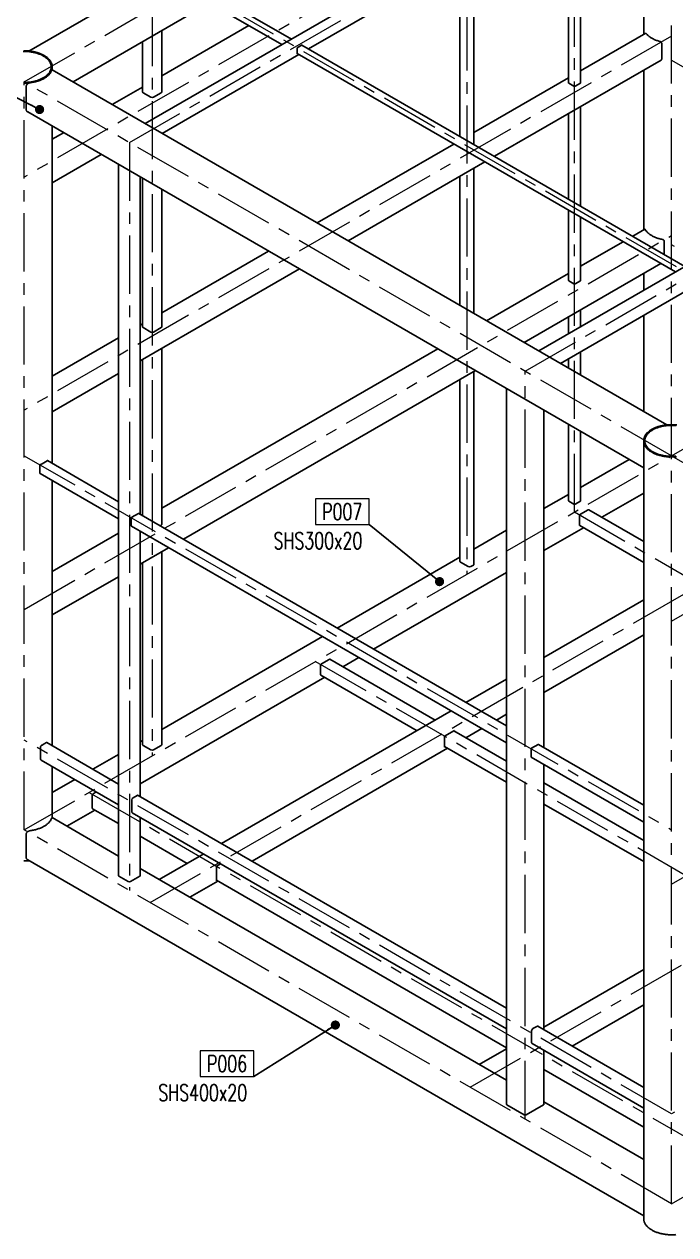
# Model space of a CAD drawing. Header units: millimetres. Extents: x 175738 to 196759, y -70231 to 13866.
# Drawn here: x 180072 to 183631, y 3687 to 10295 of the extents above; entities that cross this region are included whole.
import ezdxf
from ezdxf.enums import TextEntityAlignment as Align

# ---------------------------------------------------------------- set-up
doc = ezdxf.new("R2010")
doc.units = ezdxf.units.MM
doc.linetypes.add('CENTER', pattern=[10.16, 6.35, -1.27, 1.27, -1.27])
doc.linetypes.add('ISO_04W018', pattern=[5.48, 4.3, -0.54, 0.1, -0.54])
for name, color, linetype, lineweight in [('13-LIN-018-CENT', 1, 'ISO_04W018', 9), ('24-SYM-025-SP', 2, 'Continuous', 15), ('34-TXT-018', 1, 'Continuous', 13)]:
    doc.layers.add(name, color=color, linetype=linetype, lineweight=lineweight)
doc.styles.add('NEW', font='romans.shx', dxfattribs={"width": 0.7})
doc.styles.add('SLDTEXTSTYLE0', font='TXT', dxfattribs={"width": 0.605})
doc.dimstyles.new('1 to 100 AEG', dxfattribs={"dimscale": 100, "dimtxt": 2.5, "dimasz": 2.5, "dimexe": 1.5, "dimexo": 1.5, "dimgap": 0.725, "dimtad": 1, "dimdec": 0, "dimrnd": 1e-09, "dimzin": 12, "dimdsep": 46, "dimtxsty": 'SLDTEXTSTYLE0', "dimcen": 0.09, "dimadec": 0, "dimazin": 3, "dimtfac": 1, "dimtdec": 0, "dimtofl": 0, "dimtmove": 0, "dimatfit": 3, "dimfxl": 1, "dimtfill": 1, "dimfrac": 2, "dimtolj": 1, "dimtzin": 12, "dimarcsym": 0})

msp = doc.modelspace()

# ---------------------------------------------------------------- linework, layer by layer
at = {"color": 7, "linetype": 'Continuous', "lineweight": 25}
for p, q in [((183457.03, 12087.34), (180098.42, 10148.45)), ((183218.09, 11187.54), (180732.78, 9752.8)), ((181625.51, 10159.89), (183290, 11120.77)), ((183044.84, 10979.25), (183044.84, 9974.61)), ((183111.41, 9974.61), (183111.41, 11017.67)), ((183455.96, 10982.46), (183455.96, 10238.97)), ((182528.72, 9638.47), (182528.72, 10681.3)), ((182452.15, 10637.09), (182452.15, 9682.68)), ((181531.73, 10214.03), (181062.62, 10484.84)), ((180339.22, 9980), (181085.74, 10410.96)), ((181036.41, 10439.43), (181479.3, 10183.76)), ((181300.04, 10287.24), (180823.68, 10012.24)), ((180823.68, 9924.57), (180823.68, 10259.67)), ((183467.07, 10245.39), (183111.41, 10040.07)), ((180718.83, 10199.14), (180718.83, 9924.57)), ((181591.3, 10182.03), (181563.01, 10165.7)), ((183681.29, 8973.11), (181589.23, 10180.83)), ((181591.3, 10179.64), (181591.3, 10182.03)), ((183554.29, 10190.31), (183554.29, 10104.57)), ((180108.16, 10147.31), (180107.26, 10147.38)), ((180826.56, 9698.66), (181573.08, 10129.62)), ((181563.01, 10165.7), (181563.01, 10133.04)), ((181563.01, 10135.43), (183628.86, 8942.84)), ((181563.01, 10133.04), (181565.08, 10134.24)), ((180221.33, 10081.9), (180221.29, 10082)), ((183582.95, 8107.43), (180224.33, 10046.32)), ((180225.42, 10045.69), (180225.42, 10061.65)), ((182640.74, 9573.81), (183551.31, 10099.46)), ((183044.84, 10001.64), (182528.72, 9703.69)), ((183455.96, 10044.42), (183455.96, 9172.28)), ((180083.62, 9826.86), (180083.62, 9957.5)), ((180718.83, 9951.71), (180553.52, 9856.28)), ((180764.18, 9896), (180721.76, 9920.49)), ((180820.75, 9920.49), (180778.33, 9896)), ((185370.53, 9948.29), (182882.34, 8511.89)), ((183074.59, 9956.24), (183046.31, 9972.57)), ((183109.95, 9972.57), (183081.66, 9956.24)), ((180091.2, 9815.72), (183455.96, 7873.29)), ((183044.84, 9807.09), (183044.84, 9340.53)), ((183111.41, 9302.1), (183111.41, 9845.52)), ((180225.42, 7897.21), (180225.42, 9738.23)), ((180287.23, 9702.55), (180225.42, 9666.87)), ((180225.42, 9429.58), (180492.75, 9583.91)), ((182419.8, 9640.82), (181673.28, 9209.86)), ((180587.03, 9529.48), (180587.03, 5647.82)), ((181841.79, 9112.58), (182588.31, 9543.54)), ((180706.02, 7619.76), (180706.02, 9460.79)), ((180718.83, 9453.4), (180718.83, 8642.89)), ((182452.15, 9464.94), (182452.15, 8760.23)), ((182528.72, 8716.03), (182528.72, 9509.14)), ((180823.68, 8642.89), (180823.68, 9392.87)), ((183044.84, 9279.99), (183044.84, 8896.76)), ((183111.41, 8896.76), (183111.41, 9241.56)), ((183462.27, 9175.92), (183396.12, 9137.74)), ((181406.99, 9056.13), (180823.68, 8719.39)), ((183343.69, 9107.47), (183111.41, 8973.37)), ((183567.6, 9111.56), (183567.6, 9038.74)), ((182802.69, 8557.87), (183549.21, 8988.82)), ((180706.02, 8456.92), (181575.49, 8958.85)), ((183044.84, 8934.95), (182597.17, 8676.51)), ((183455.96, 8934.99), (183455.96, 8843.03)), ((183001.35, 8443.19), (183747.87, 8874.14)), ((183074.59, 8878.39), (183046.31, 8894.71)), ((183109.95, 8894.71), (183081.66, 8878.39)), ((183111.41, 8644.12), (183111.41, 8736.08)), ((180718.83, 8658.86), (180706.02, 8651.47)), ((183044.84, 8697.66), (183044.84, 8605.7)), ((183455.96, 8705.63), (183455.96, 8180.75)), ((180764.18, 8614.31), (180721.76, 8638.8)), ((180820.75, 8638.8), (180778.33, 8614.31)), ((180587.03, 8582.78), (180225.42, 8374.03)), ((180823.68, 7565.03), (180823.68, 8524.84)), ((180718.83, 8464.31), (180718.83, 7612.37)), ((182330.88, 8522.78), (180823.68, 7652.7)), ((183044.84, 8468.3), (183044.84, 8418.08)), ((183111.41, 8379.65), (183111.41, 8506.72)), ((180941.85, 7483.62), (182536.4, 8404.14)), ((182528.72, 7345.97), (182528.72, 8399.71)), ((180225.42, 8179.47), (180587.03, 8388.22)), ((182452.15, 8355.5), (182452.15, 7362.3)), ((182705.94, 8306.26), (182705.94, 4399.62)), ((182911.45, 6346.6), (182911.45, 8187.62)), ((183044.84, 8110.62), (183044.84, 7693.4)), ((183111.41, 7693.4), (183111.41, 8072.19)), ((183573.64, 8106.32), (183573.22, 8106.29)), ((183455.96, 8020.63), (183455.96, 3774.62)), ((183460.08, 8040.98), (183459.5, 8039.34)), ((180157.43, 7844.95), (180157.43, 7885.78)), ((180587.03, 7688.46), (180199.03, 7912.44)), ((183376.44, 7919.19), (183111.41, 7766.2)), ((180158.68, 7842.54), (180587.03, 7595.26)), ((180225.42, 6355.81), (180225.42, 7804.01)), ((183227.3, 7603.46), (183455.96, 7735.46)), ((183044.84, 7727.77), (182911.45, 7650.76)), ((183074.59, 7675.03), (183046.31, 7691.36)), ((183109.95, 7691.36), (183081.66, 7675.03)), ((180660.67, 7603.44), (180696.02, 7623.85)), ((182705.94, 6465.23), (180698.52, 7624.09)), ((183104.64, 7562.15), (183104.64, 7610.33)), ((183110.3, 7620.13), (183152.02, 7644.21)), ((183455.96, 7471.46), (183156.02, 7644.61)), ((180657.13, 7556.49), (180657.13, 7597.31)), ((180658.17, 7554.2), (182705.94, 6372.04)), ((180820.75, 7560.95), (180814.33, 7557.24)), ((182911.45, 7421.12), (183127.85, 7546.05)), ((183106.3, 7558.49), (183455.96, 7356.64)), ((180587.03, 7516.08), (180225.42, 7307.33)), ((180706.02, 6078.36), (180706.02, 7526.57)), ((182705.94, 7532.13), (182528.72, 7429.82)), ((180706.02, 7347.48), (180861.13, 7437.03)), ((180823.68, 6361.68), (180823.68, 7415.41)), ((180718.83, 7354.88), (180718.83, 6361.68)), ((182452.15, 7385.62), (181781.89, 6998.68)), ((182497.51, 7333.73), (182455.08, 7358.22)), ((182525.79, 7341.89), (182511.65, 7333.73)), ((180225.42, 7070.04), (180587.03, 7278.79)), ((181980.78, 6883.86), (182705.94, 7302.49)), ((183455.96, 7152.89), (182911.45, 6838.55)), ((181701.17, 6952.08), (180823.68, 6445.52)), ((182911.45, 6646.39), (183455.96, 6960.73)), ((181696.09, 6803.72), (181737.8, 6827.8)), ((182317.66, 6495.76), (181741.8, 6828.2)), ((181813.08, 6787.05), (181900.06, 6837.26)), ((181690.43, 6745.74), (181690.43, 6793.92)), ((181692.09, 6742.08), (182218.21, 6438.36)), ((180706.02, 6147.96), (181713.64, 6729.64)), ((182705.94, 6719.92), (182485.36, 6592.58)), ((182404.64, 6545.98), (181150.32, 5821.88)), ((182651.79, 6496.49), (182705.94, 6527.76)), ((182421.86, 6439.43), (182368.83, 6408.82)), ((182705.94, 6271.61), (182418.55, 6437.52)), ((182421.86, 6435.61), (182421.86, 6439.43)), ((182484.09, 6399.68), (182571.07, 6449.9)), ((180161.62, 6283.12), (180161.62, 6348.44)), ((180587.03, 6147.06), (180195.23, 6373.24)), ((180718.83, 6384.99), (180706.02, 6377.59)), ((180764.18, 6333.1), (180721.76, 6357.59)), ((180820.75, 6357.59), (180778.33, 6333.1)), ((182368.83, 6408.82), (182368.83, 6347.58)), ((182368.83, 6351.41), (182705.94, 6156.79)), ((182368.83, 6347.58), (182372.14, 6349.49)), ((182844.05, 6343), (182879.41, 6363.41)), ((183455.96, 6032.26), (182881.91, 6363.65)), ((180164.01, 6278.35), (180587.03, 6034.15)), ((180587.03, 6308.9), (180446.85, 6227.98)), ((181316.76, 5725.79), (182384.65, 6342.27)), ((182840.51, 6296.04), (182840.51, 6336.87)), ((182841.55, 6293.76), (183455.96, 5939.07)), ((180225.42, 5962.99), (180225.42, 6242.9)), ((182911.45, 4805.2), (182911.45, 6253.4)), ((180349.06, 6171.53), (180225.42, 6100.15)), ((183455.96, 5838.64), (182911.45, 6152.98)), ((180444.15, 6016.08), (180444.15, 6084.67)), ((180449.81, 6094.46), (180466.18, 6103.91)), ((180667.74, 6072.59), (180688.95, 6084.84)), ((182705.94, 4923.83), (180693.95, 6085.33)), ((180660.67, 5995.02), (180660.67, 6060.34)), ((182911.45, 6038.16), (183455.96, 5723.82)), ((180587.03, 5754.24), (180224.33, 5963.62)), ((180305.52, 5916.75), (180458.52, 6005.08)), ((180445.81, 6012.41), (180587.03, 5930.89)), ((180662.74, 5990.44), (182705.94, 4810.93)), ((180706.02, 5647.82), (180706.02, 5965.46)), ((180083.62, 5744.15), (180083.62, 5874.8)), ((180706.02, 5862.2), (180963.1, 5713.79)), ((181052.53, 5765.42), (180810.09, 5625.47)), ((180091.2, 5733.02), (183455.96, 3790.58)), ((182705.94, 4531.01), (180706.02, 5685.54)), ((181122.55, 5699.57), (181144.58, 5712.28)), ((181122.55, 5699.57), (181122.55, 5617.91)), ((180639.45, 5615.16), (180589.96, 5643.73)), ((180703.09, 5643.73), (180653.59, 5615.16)), ((180976.53, 5529.38), (181129.53, 5617.71)), ((181122.55, 5621.74), (182705.94, 4707.67)), ((181122.55, 5617.91), (181125.87, 5619.83)), ((183455.96, 5134.81), (182911.45, 4820.47)), ((183064.66, 4716.75), (183455.96, 4942.65)), ((182851.12, 4812.15), (182872.33, 4824.4)), ((183455.96, 4490.86), (182877.33, 4824.89)), ((182844.05, 4734.58), (182844.05, 4799.9)), ((182705.94, 4701.83), (182557.99, 4616.42)), ((182846.12, 4730), (183455.96, 4377.95)), ((182911.45, 4399.62), (182911.45, 4692.29)), ((182911.45, 4589.03), (183455.96, 4274.69)), ((182803.04, 4341.66), (182708.29, 4396.36)), ((182909.1, 4396.36), (182814.35, 4341.66)), ((183455.96, 4098.04), (182911.45, 4412.38))]:
    msp.add_line(p, q, dxfattribs=at)
at = {"color": 7, "linetype": 'Continuous', "lineweight": 25, "flags": 128}
for points in [[(183470.09, 10243.75), (183472.43, 10240.97), (183474.93, 10238.23), (183477.61, 10235.55), (183480.44, 10232.92), (183483.43, 10230.36), (183486.58, 10227.85), (183489.87, 10225.41), (183493.31, 10223.04), (183496.9, 10220.74), (183500.62, 10218.52), (183504.48, 10216.37), (183508.46, 10214.3), (183512.57, 10212.31), (183516.79, 10210.41), (183521.13, 10208.59), (183525.58, 10206.86), (183530.13, 10205.23), (183534.78, 10203.69), (183539.51, 10202.24), (183544.34, 10200.89)], [(180176.51, 10001.85), (180180.05, 10003.96), (180183.45, 10006.14), (180186.72, 10008.39), (180189.85, 10010.7), (180192.85, 10013.08), (180195.69, 10015.51), (180198.39, 10018), (180200.94, 10020.54), (180203.34, 10023.13), (180205.58, 10025.76), (180207.65, 10028.44), (180209.57, 10031.16), (180211.32, 10033.92), (180212.9, 10036.71), (180214.32, 10039.53), (180215.56, 10042.37), (180216.64, 10045.24), (180217.54, 10048.13), (180218.26, 10051.04), (180218.81, 10053.96), (180219.19, 10056.89), (180219.39, 10059.82), (180219.41, 10062.75), (180219.25, 10065.69), (180218.92, 10068.62), (180218.42, 10071.54), (180217.74, 10074.45), (180216.88, 10077.34), (180215.85, 10080.22), (180214.65, 10083.07), (180213.27, 10085.9), (180211.73, 10088.69), (180210.02, 10091.46), (180208.15, 10094.19), (180206.11, 10096.88), (180203.91, 10099.52), (180201.56, 10102.13), (180199.05, 10104.68), (180196.38, 10107.18), (180193.57, 10109.63), (180190.62, 10112.02), (180187.52, 10114.34), (180184.28, 10116.61), (180180.91, 10118.81), (180177.41, 10120.93), (180173.78, 10122.99), (180170.03, 10124.98), (180166.17, 10126.88), (180162.19, 10128.71), (180158.1, 10130.46), (180153.92, 10132.13), (180149.63, 10133.71), (180145.25, 10135.2), (180140.79, 10136.6), (180136.24, 10137.92), (180131.62, 10139.14), (180126.92, 10140.27), (180122.16, 10141.31), (180117.35, 10142.24), (180112.47, 10143.09), (180107.55, 10143.83), (180102.59, 10144.47), (180097.6, 10145.02), (180092.57, 10145.46), (180087.52, 10145.81), (180082.45, 10146.05), (180077.37, 10146.19), (180072.29, 10146.23), (180067.2, 10146.16)], [(180180.76, 9999.4), (180184.35, 10001.55), (180187.83, 10003.77), (180191.16, 10006.06), (180194.37, 10008.41), (180197.43, 10010.82), (180200.35, 10013.29), (180203.12, 10015.81), (180205.74, 10018.39), (180208.21, 10021.02), (180210.52, 10023.7), (180212.67, 10026.42), (180214.66, 10029.18), (180216.49, 10031.97), (180218.16, 10034.8), (180219.65, 10037.67), (180220.98, 10040.56), (180222.13, 10043.47), (180223.12, 10046.41), (180223.93, 10049.36), (180224.56, 10052.33), (180225.02, 10055.31), (180225.31, 10058.29), (180225.42, 10061.28), (180225.35, 10064.27), (180225.11, 10067.26), (180224.7, 10070.24), (180224.1, 10073.21), (180223.34, 10076.16), (180222.4, 10079.1), (180221.28, 10082.02), (180220, 10084.92), (180218.55, 10087.79), (180216.92, 10090.63), (180215.14, 10093.44), (180213.19, 10096.21), (180211.07, 10098.93), (180208.8, 10101.62), (180206.37, 10104.26), (180203.79, 10106.85), (180201.05, 10109.39), (180198.17, 10111.88), (180195.15, 10114.3), (180191.98, 10116.67), (180188.67, 10118.97), (180185.23, 10121.21), (180181.67, 10123.37), (180177.97, 10125.47), (180174.16, 10127.49), (180170.23, 10129.44), (180166.19, 10131.31), (180162.03, 10133.1), (180157.78, 10134.8), (180153.43, 10136.42), (180148.98, 10137.96), (180144.45, 10139.4), (180139.84, 10140.76), (180135.15, 10142.03), (180130.38, 10143.2), (180125.55, 10144.28), (180120.66, 10145.27), (180115.72, 10146.15), (180110.72, 10146.94), (180105.68, 10147.63), (180100.61, 10148.23), (180095.5, 10148.72), (180090.36, 10149.11), (180085.21, 10149.4), (180080.04, 10149.59), (180074.86, 10149.68), (180069.68, 10149.67)], [(180221.29, 10082), (180219.99, 10084.94), (180218.51, 10087.85), (180216.86, 10090.74), (180215.03, 10093.59), (180213.04, 10096.4), (180210.88, 10099.17), (180208.55, 10101.9), (180206.07, 10104.58), (180203.42, 10107.2), (180200.62, 10109.78), (180197.67, 10112.29), (180194.57, 10114.75), (180191.32, 10117.14), (180187.94, 10119.46), (180184.41, 10121.72), (180180.76, 10123.9), (180176.97, 10126.02), (180173.06, 10128.05), (180169.03, 10130.01), (180164.89, 10131.88), (180160.64, 10133.67), (180156.28, 10135.37), (180151.82, 10136.99), (180147.27, 10138.52), (180142.63, 10139.95), (180137.91, 10141.3), (180133.11, 10142.54), (180128.24, 10143.69), (180123.3, 10144.75), (180118.31, 10145.7), (180113.26, 10146.56), (180108.16, 10147.31)], [(180068.39, 9973.66), (180073.57, 9973.62), (180078.75, 9973.68), (180083.92, 9973.85), (180089.08, 9974.11), (180094.22, 9974.48), (180099.33, 9974.95), (180104.42, 9975.52), (180109.47, 9976.18), (180114.47, 9976.95), (180119.43, 9977.81), (180124.34, 9978.77), (180129.18, 9979.83), (180133.96, 9980.98), (180138.67, 9982.22), (180143.31, 9983.56), (180147.86, 9984.98), (180152.33, 9986.49), (180156.7, 9988.09), (180160.98, 9989.78), (180165.16, 9991.55), (180169.23, 9993.39), (180173.19, 9995.32), (180177.03, 9997.32), (180180.76, 9999.4)], [(180071.01, 9977.09), (180076.1, 9977.1), (180081.18, 9977.22), (180086.25, 9977.43), (180091.31, 9977.75), (180096.34, 9978.17), (180101.35, 9978.69), (180106.32, 9979.31), (180111.25, 9980.03), (180116.13, 9980.84), (180120.96, 9981.76), (180125.74, 9982.77), (180130.45, 9983.87), (180135.09, 9985.07), (180139.66, 9986.37), (180144.14, 9987.75), (180148.54, 9989.22), (180152.85, 9990.78), (180157.07, 9992.42), (180161.18, 9994.15), (180165.18, 9995.96), (180169.08, 9997.85), (180172.85, 9999.81), (180176.51, 10001.85)], [(180108.16, 9976), (180113.26, 9976.75), (180118.31, 9977.61), (180123.3, 9978.56), (180128.24, 9979.61), (180133.11, 9980.76), (180137.91, 9982.01), (180142.63, 9983.35), (180147.27, 9984.79), (180151.82, 9986.32), (180156.28, 9987.93), (180160.64, 9989.64), (180164.89, 9991.43), (180169.03, 9993.3), (180173.06, 9995.26), (180176.97, 9997.29), (180180.76, 9999.4), (180184.41, 10001.59), (180187.94, 10003.84), (180191.32, 10006.17), (180194.57, 10008.56), (180197.67, 10011.02), (180200.62, 10013.53), (180203.42, 10016.1), (180206.07, 10018.73), (180208.55, 10021.41), (180210.88, 10024.14), (180213.04, 10026.91), (180215.03, 10029.72), (180216.86, 10032.57), (180218.51, 10035.45), (180219.99, 10038.37), (180221.29, 10041.31)], [(180721.76, 9920.49), (180720.82, 9921.11), (180720.05, 9921.81), (180719.46, 9922.56), (180719.06, 9923.35), (180718.85, 9924.16), (180718.83, 9924.57)], [(180823.68, 9924.57), (180823.66, 9924.16), (180823.45, 9923.35), (180823.05, 9922.56), (180822.46, 9921.81), (180821.69, 9921.11), (180820.75, 9920.49)], [(183464.21, 9174.34), (183466.03, 9171.44), (183468.02, 9168.58), (183470.19, 9165.77), (183472.53, 9163), (183475.03, 9160.28), (183477.69, 9157.61), (183480.52, 9155), (183483.5, 9152.44), (183486.63, 9149.95), (183489.92, 9147.52), (183493.35, 9145.16), (183496.92, 9142.87), (183500.62, 9140.66), (183504.46, 9138.52), (183508.43, 9136.46), (183512.51, 9134.48), (183516.72, 9132.58), (183521.04, 9130.77), (183525.46, 9129.05), (183529.99, 9127.42), (183534.61, 9125.88), (183539.32, 9124.44), (183544.12, 9123.09), (183549, 9121.84), (183553.95, 9120.69), (183558.96, 9119.64)], [(180721.76, 8638.8), (180720.82, 8639.43), (180720.05, 8640.12), (180719.46, 8640.87), (180719.06, 8641.66), (180718.85, 8642.47), (180718.83, 8642.89)], [(180823.68, 8642.89), (180823.66, 8642.47), (180823.45, 8641.66), (180823.05, 8640.87), (180822.46, 8640.12), (180821.69, 8639.43), (180820.75, 8638.8)], [(183636.14, 8107.21), (183631.03, 8107.7), (183625.9, 8108.09), (183620.74, 8108.38), (183615.57, 8108.57), (183610.4, 8108.66), (183605.22, 8108.65), (183600.04, 8108.54), (183594.88, 8108.32), (183589.73, 8108), (183584.6, 8107.59), (183579.5, 8107.07), (183574.43, 8106.45), (183569.4, 8105.73), (183564.42, 8104.92), (183559.49, 8104.01), (183554.61, 8103), (183549.8, 8101.9), (183545.05, 8100.7), (183540.38, 8099.41), (183535.78, 8098.03), (183531.27, 8096.56), (183526.85, 8095.01), (183522.52, 8093.36), (183518.3, 8091.64), (183514.17, 8089.83), (183510.16, 8087.94), (183506.25, 8085.97), (183502.47, 8083.93), (183498.81, 8081.82), (183495.27, 8079.63), (183491.87, 8077.38), (183488.59, 8075.06), (183485.46, 8072.68), (183482.47, 8070.24), (183479.63, 8067.74), (183476.93, 8065.19), (183474.38, 8062.59), (183471.99, 8059.93), (183469.76, 8057.24), (183467.69, 8054.5), (183465.78, 8051.72), (183464.03, 8048.9), (183462.45, 8046.06), (183461.04, 8043.18), (183459.8, 8040.28), (183458.73, 8037.35), (183457.83, 8034.41), (183457.11, 8031.44), (183456.56, 8028.47), (183456.19, 8025.49), (183455.99, 8022.5), (183455.97, 8019.51), (183456.12, 8016.52), (183456.45, 8013.54), (183456.96, 8010.56), (183457.64, 8007.6), (183458.49, 8004.65), (183459.52, 8001.72), (183460.71, 7998.81), (183462.08, 7995.93), (183463.62, 7993.07), (183465.33, 7990.25), (183467.2, 7987.46), (183469.23, 7984.71), (183471.42, 7982), (183473.77, 7979.34), (183476.28, 7976.72), (183478.94, 7974.16), (183481.75, 7971.65), (183484.7, 7969.19), (183487.8, 7966.79), (183491.03, 7964.46), (183494.41, 7962.19), (183497.91, 7959.99), (183501.54, 7957.86), (183505.3, 7955.8), (183509.17, 7953.81), (183513.16, 7951.9), (183517.25, 7950.08), (183521.46, 7948.33), (183525.76, 7946.66), (183530.16, 7945.09), (183534.65, 7943.59), (183539.22, 7942.19), (183543.88, 7940.88), (183548.6, 7939.66), (183553.4, 7938.53), (183558.26, 7937.5), (183563.18, 7936.57), (183568.15, 7935.73), (183573.17, 7934.99), (183578.23, 7934.34), (183583.32, 7933.8), (183588.44, 7933.36), (183593.59, 7933.02), (183598.75, 7932.78), (183603.92, 7932.64), (183609.1, 7932.6), (183614.28, 7932.66), (183619.45, 7932.83), (183624.61, 7933.09), (183629.75, 7933.46), (183634.87, 7933.93)], [(183573.22, 8106.29), (183568.12, 8105.53), (183563.07, 8104.68), (183558.07, 8103.73), (183553.14, 8102.67), (183548.26, 8101.52), (183543.46, 8100.28), (183538.74, 8098.93), (183534.1, 8097.5), (183529.55, 8095.97), (183525.1, 8094.35), (183520.74, 8092.65), (183516.49, 8090.86), (183512.34, 8088.99), (183508.32, 8087.03), (183504.41, 8085), (183500.62, 8082.88), (183496.96, 8080.7), (183493.44, 8078.44), (183490.05, 8076.12), (183486.81, 8073.73), (183483.71, 8071.27), (183480.75, 8068.76), (183477.95, 8066.18), (183475.31, 8063.56), (183472.82, 8060.88), (183470.5, 8058.15), (183468.34, 8055.38), (183466.34, 8052.57), (183464.52, 8049.72), (183462.87, 8046.83), (183461.39, 8043.92), (183460.08, 8040.98)], [(183633.13, 8104), (183628.1, 8104.44), (183623.05, 8104.79), (183617.98, 8105.03), (183612.9, 8105.17), (183607.82, 8105.21), (183602.74, 8105.14), (183597.66, 8104.98), (183592.59, 8104.71), (183587.55, 8104.34), (183582.53, 8103.87), (183577.54, 8103.3), (183572.59, 8102.63), (183567.68, 8101.86), (183562.82, 8101), (183558.02, 8100.04), (183553.27, 8098.98), (183548.6, 8097.82), (183543.99, 8096.58), (183539.47, 8095.24), (183535.02, 8093.81), (183530.67, 8092.3), (183526.4, 8090.7), (183522.24, 8089.01), (183518.18, 8087.24), (183514.23, 8085.39), (183510.4, 8083.47), (183506.68, 8081.46), (183503.08, 8079.39), (183499.61, 8077.24), (183496.28, 8075.03), (183493.07, 8072.75), (183490.01, 8070.4), (183487.09, 8068), (183484.31, 8065.54), (183481.69, 8063.03), (183479.22, 8060.46), (183476.9, 8057.85), (183474.74, 8055.19), (183472.75, 8052.49), (183470.91, 8049.75), (183469.24, 8046.98), (183467.74, 8044.17), (183466.41, 8041.34), (183465.25, 8038.48), (183464.27, 8035.6), (183463.45, 8032.7), (183462.82, 8029.79), (183462.35, 8026.87), (183462.07, 8023.94), (183461.96, 8021), (183462.02, 8018.07), (183462.27, 8015.13), (183462.68, 8012.21), (183463.28, 8009.29), (183464.05, 8006.39), (183464.99, 8003.5), (183466.11, 8000.64), (183467.4, 7997.8), (183468.85, 7994.99), (183470.48, 7992.21), (183472.27, 7989.46), (183474.23, 7986.75), (183476.35, 7984.08), (183478.62, 7981.46), (183481.06, 7978.88), (183483.64, 7976.35), (183486.38, 7973.88), (183489.27, 7971.46), (183492.29, 7969.1), (183495.46, 7966.8), (183498.77, 7964.57), (183502.2, 7962.41), (183505.77, 7960.31), (183509.46, 7958.29), (183513.26, 7956.35), (183517.19, 7954.48), (183521.22, 7952.69), (183525.35, 7950.98), (183529.59, 7949.36), (183533.92, 7947.82), (183538.35, 7946.37), (183542.85, 7945.01), (183547.44, 7943.75), (183552.1, 7942.57), (183556.83, 7941.49), (183561.62, 7940.5), (183566.46, 7939.61), (183571.36, 7938.82), (183576.3, 7938.12), (183581.28, 7937.53), (183586.29, 7937.03), (183591.33, 7936.64), (183596.39, 7936.35), (183601.47, 7936.16), (183606.55, 7936.07), (183611.63, 7936.08), (183616.72, 7936.2), (183621.79, 7936.41), (183626.84, 7936.73), (183631.88, 7937.15)], [(180823.68, 7565.03), (180823.66, 7564.62), (180823.45, 7563.8), (180823.05, 7563.01), (180822.46, 7562.26), (180821.69, 7561.57), (180820.75, 7560.95)], [(183106.3, 7558.49), (183106.3, 7558.49), (183105.72, 7558.94), (183105.26, 7559.54), (183104.92, 7560.29), (183104.71, 7561.17), (183104.64, 7562.15)], [(182455.08, 7358.22), (182454.15, 7358.84), (182453.38, 7359.54), (182452.78, 7360.28), (182452.38, 7361.08), (182452.18, 7361.89), (182452.15, 7362.3)], [(182528.72, 7345.97), (182528.7, 7345.56), (182528.49, 7344.75), (182528.09, 7343.96), (182527.5, 7343.21), (182526.73, 7342.51), (182525.79, 7341.89)], [(181692.09, 6742.08), (181692.09, 6742.08), (181691.51, 6742.53), (181691.04, 6743.13), (181690.71, 6743.89), (181690.5, 6744.76), (181690.43, 6745.74)], [(180721.76, 6357.59), (180720.82, 6358.22), (180720.05, 6358.91), (180719.46, 6359.66), (180719.06, 6360.45), (180718.85, 6361.26), (180718.83, 6361.68)], [(180823.68, 6361.68), (180823.66, 6361.26), (180823.45, 6360.45), (180823.05, 6359.66), (180822.46, 6358.91), (180821.69, 6358.22), (180820.75, 6357.59)], [(180688.95, 6084.84), (180689.96, 6085.34), (180690.94, 6085.66), (180691.89, 6085.8), (180692.77, 6085.75), (180693.58, 6085.52), (180693.95, 6085.33)], [(180445.81, 6012.41), (180445.81, 6012.41), (180445.23, 6012.86), (180444.77, 6013.47), (180444.43, 6014.22), (180444.22, 6015.1), (180444.15, 6016.08)], [(180108.16, 5893.3), (180113.26, 5894.05), (180118.31, 5894.9), (180123.3, 5895.86), (180128.24, 5896.91), (180133.11, 5898.06), (180137.91, 5899.31), (180142.63, 5900.65), (180147.27, 5902.09), (180151.82, 5903.61), (180156.28, 5905.23), (180160.64, 5906.93), (180164.89, 5908.72), (180169.03, 5910.6), (180173.06, 5912.55), (180176.97, 5914.59), (180180.76, 5916.7), (180184.41, 5918.88), (180187.94, 5921.14), (180191.32, 5923.47), (180194.57, 5925.86), (180197.67, 5928.31), (180200.62, 5930.83), (180203.42, 5933.4), (180206.07, 5936.03), (180208.55, 5938.71), (180210.88, 5941.43), (180213.04, 5944.2), (180215.03, 5947.01), (180216.86, 5949.86), (180218.51, 5952.75), (180219.99, 5955.66), (180221.29, 5958.61)], [(180662.74, 5990.44), (180662.39, 5990.67), (180661.79, 5991.26), (180661.3, 5992), (180660.95, 5992.89), (180660.74, 5993.9), (180660.67, 5995.02)], [(180098.42, 5728.84), (180096.78, 5728.69), (180091.65, 5728.27), (180086.5, 5727.95), (180081.33, 5727.74), (180076.16, 5727.63), (180070.98, 5727.61)], [(180589.96, 5643.73), (180589.02, 5644.36), (180588.25, 5645.05), (180587.66, 5645.8), (180587.25, 5646.59), (180587.05, 5647.4), (180587.03, 5647.82)], [(180706.02, 5647.82), (180706, 5647.4), (180705.79, 5646.59), (180705.39, 5645.8), (180704.8, 5645.05), (180704.03, 5644.36), (180703.09, 5643.73)], [(182872.33, 4824.4), (182873.34, 4824.9), (182874.33, 4825.22), (182875.27, 4825.36), (182876.16, 4825.31), (182876.97, 4825.08), (182877.33, 4824.89)], [(182846.12, 4730), (182845.78, 4730.23), (182845.17, 4730.81), (182844.69, 4731.56), (182844.34, 4732.45), (182844.12, 4733.46), (182844.05, 4734.58)], [(183632.31, 3687.67), (183627.18, 3687.25), (183622.03, 3686.93), (183616.87, 3686.72), (183611.69, 3686.6), (183606.51, 3686.59), (183601.34, 3686.68), (183596.17, 3686.87), (183591.01, 3687.16), (183585.88, 3687.56), (183580.77, 3688.05), (183575.69, 3688.64), (183570.66, 3689.33), (183565.66, 3690.12), (183560.72, 3691.01), (183555.82, 3691.99), (183550.99, 3693.07), (183546.23, 3694.25), (183541.54, 3695.51), (183536.92, 3696.87), (183532.39, 3698.32), (183527.95, 3699.85), (183523.6, 3701.47), (183519.34, 3703.18), (183515.19, 3704.97), (183511.15, 3706.84), (183507.22, 3708.78), (183503.4, 3710.8), (183499.71, 3712.9), (183496.14, 3715.07), (183492.7, 3717.3), (183489.4, 3719.61), (183486.23, 3721.97), (183483.21, 3724.4), (183480.32, 3726.88), (183477.59, 3729.42), (183475.01, 3732.01), (183472.58, 3734.65), (183470.3, 3737.34), (183468.19, 3740.07), (183466.24, 3742.84), (183464.45, 3745.65), (183462.83, 3748.49), (183461.38, 3751.35), (183460.09, 3754.25), (183458.98, 3757.17), (183458.04, 3760.11), (183457.27, 3763.07), (183456.68, 3766.04), (183456.26, 3769.02), (183456.02, 3772.01), (183455.96, 3774.62)]]:
    msp.add_lwpolyline(points, dxfattribs=at)
at = {"color": 7, "linetype": 'Continuous', "lineweight": 25}
for centre, radius, start, end in [((183047.34, 9974.86), 2.51, 185.694799, 245.625342), ((183078.13, 9963.07), 7.69, 242.609672, 297.390328), ((183108.91, 9974.86), 2.51, 294.374658, 354.305201), ((180771.25, 9909.58), 15.31, 242.491425, 297.508575), ((183047.34, 8897.01), 2.51, 185.694799, 245.625342), ((183078.13, 8885.21), 7.69, 242.609672, 297.390328), ((183108.91, 8897.01), 2.51, 294.374658, 354.305201), ((180771.25, 8627.89), 15.31, 242.491425, 297.508575), ((180108.6, 8024.19), 142.86, 291.783014, 308.21161), ((183047.34, 7693.65), 2.51, 185.694799, 245.625342), ((183078.13, 7681.86), 7.69, 242.609672, 297.390328), ((183108.91, 7693.65), 2.51, 294.374658, 354.305201), ((180664.81, 7596.96), 7.68, 122.605479, 177.394522), ((180697.49, 7621.8), 2.51, 65.692881, 125.617578), ((183116.84, 7609.82), 12.2, 122.386856, 177.613144), ((183154.36, 7640.98), 3.99, 65.392714, 125.917745), ((180659.58, 7556.22), 2.46, 173.701152, 234.986667), ((182504.58, 7347.31), 15.31, 242.491425, 297.508575), ((181740.14, 6824.57), 3.99, 65.392714, 125.917745), ((181702.62, 6793.41), 12.2, 122.386856, 177.613144), ((180108.7, 6490.19), 143.61, 295.105102, 304.889521), ((182880.87, 6361.36), 2.51, 65.692881, 125.617578), ((180771.25, 6346.68), 15.31, 242.491425, 297.508575), ((182842.96, 6295.77), 2.46, 173.701152, 234.986667), ((182848.19, 6336.52), 7.68, 122.605479, 177.394522), ((180456.35, 6084.16), 12.2, 122.386856, 177.613144), ((180675.96, 6059.68), 15.31, 122.487128, 177.512872), ((180646.52, 5628.74), 15.31, 242.491425, 297.508575), ((182859.34, 4799.24), 15.31, 122.487128, 177.512872), ((182709.91, 4400), 3.99, 185.394448, 245.925693), ((182907.39, 4400.06), 4.08, 294.867316, 353.812544), ((182808.69, 4352.47), 12.21, 242.39104, 297.60896)]:
    msp.add_arc(centre, radius, start, end, dxfattribs=at)
for points, knots in [([(183467.07, 10245.38), (183467.22, 10245.45), (183467.55, 10245.58), (183468.14, 10245.46), (183468.77, 10245.1), (183469.43, 10244.53), (183469.87, 10244.01), (183470.09, 10243.75)], [0, 0, 0, 0, 0.1948161, 0.4053356, 0.6212713, 0.8088122, 1, 1, 1, 1]), ([(183544.34, 10200.89), (183544.65, 10200.81), (183544.96, 10200.71), (183545.58, 10200.5), (183545.88, 10200.38), (183546.8, 10200), (183547.4, 10199.7), (183548.28, 10199.19), (183548.57, 10199), (183549.13, 10198.63), (183549.41, 10198.43), (183550.21, 10197.81), (183550.72, 10197.36), (183551.31, 10196.76), (183551.43, 10196.63), (183551.65, 10196.39), (183551.76, 10196.26), (183552.08, 10195.88), (183552.28, 10195.62), (183552.66, 10195.1), (183552.84, 10194.83), (183553.09, 10194.42), (183553.17, 10194.28), (183553.32, 10194), (183553.39, 10193.86), (183553.73, 10193.15), (183553.93, 10192.58), (183554.14, 10191.73), (183554.2, 10191.44), (183554.25, 10191.01), (183554.27, 10190.87), (183554.28, 10190.58), (183554.29, 10190.44), (183554.29, 10190.31)], [0, 0, 0, 0, 0.0625, 0.0625, 0.125, 0.125, 0.25, 0.25, 0.3125, 0.3125, 0.375, 0.375, 0.5, 0.5, 0.53125, 0.53125, 0.5625, 0.5625, 0.625, 0.625, 0.6875, 0.6875, 0.71875, 0.71875, 0.75, 0.75, 0.875, 0.875, 0.9375, 0.9375, 0.96875, 0.96875, 1, 1, 1, 1]), ([(180221.29, 10041.31), (180221.48, 10041.77), (180221.86, 10042.67), (180222.38, 10043.81), (180222.86, 10044.77), (180223.28, 10045.5), (180223.64, 10046), (180223.94, 10046.3), (180224.17, 10046.41), (180224.28, 10046.33), (180224.32, 10046.3)], [0, 0, 0, 0, 0.1355767, 0.2711613, 0.4113443, 0.5515268, 0.6776093, 0.8036834, 0.9338308, 1, 1, 1, 1]), ([(183554.29, 10104.57), (183554.24, 10103.94), (183554.15, 10102.91), (183553.57, 10101.64), (183552.87, 10100.68), (183552.1, 10099.95), (183551.52, 10099.62), (183551.29, 10099.49)], [0, 0, 0, 0, 0.2919096, 0.4826667, 0.6785287, 0.8777854, 1, 1, 1, 1]), ([(180083.62, 9957.5), (180083.62, 9958.71), (180083.84, 9959.9), (180084.35, 9961.36), (180084.47, 9961.65), (180084.72, 9962.23), (180084.86, 9962.51), (180085.31, 9963.36), (180085.65, 9963.9), (180086.4, 9964.96), (180086.81, 9965.48), (180087.48, 9966.23), (180087.71, 9966.48), (180088.19, 9966.96), (180088.43, 9967.2), (180089.68, 9968.36), (180090.78, 9969.21), (180092.25, 9970.2), (180092.55, 9970.39), (180093.16, 9970.77), (180093.46, 9970.95), (180094.4, 9971.49), (180095.03, 9971.83), (180096.97, 9972.8), (180098.31, 9973.37), (180100.04, 9974.01), (180100.39, 9974.13), (180101.08, 9974.36), (180101.43, 9974.48), (180102.48, 9974.8), (180103.18, 9974.99), (180105.3, 9975.52), (180106.72, 9975.8), (180108.16, 9976)], [0, 0, 0, 0, 0.125, 0.125, 0.15625, 0.15625, 0.1875, 0.1875, 0.25, 0.25, 0.3125, 0.3125, 0.34375, 0.34375, 0.375, 0.375, 0.5, 0.5, 0.53125, 0.53125, 0.5625, 0.5625, 0.625, 0.625, 0.75, 0.75, 0.78125, 0.78125, 0.8125, 0.8125, 0.875, 0.875, 1, 1, 1, 1]), ([(180091.21, 9815.74), (180090.9, 9815.92), (180089.71, 9816.58), (180087.86, 9818.04), (180085.99, 9820.05), (180084.67, 9822.19), (180083.8, 9824.42), (180083.68, 9826.02), (180083.62, 9826.86)], [0, 0, 0, 0, 0.071374, 0.2728842, 0.4794973, 0.6450675, 0.8151394, 1, 1, 1, 1]), ([(183462.28, 9175.91), (183462.3, 9175.92), (183462.41, 9176.02), (183462.67, 9176), (183463.05, 9175.81), (183463.5, 9175.38), (183463.9, 9174.85), (183464.14, 9174.45), (183464.21, 9174.34)], [0, 0, 0, 0, 0.04600484, 0.24641193, 0.45151434, 0.6748298, 0.90386366, 1, 1, 1, 1]), ([(183558.96, 9119.64), (183559.49, 9119.53), (183560.01, 9119.39), (183560.8, 9119.13), (183561.06, 9119.03), (183561.57, 9118.82), (183561.83, 9118.71), (183562.58, 9118.34), (183563.06, 9118.07), (183563.76, 9117.62), (183563.98, 9117.46), (183564.43, 9117.12), (183564.64, 9116.94), (183565.26, 9116.4), (183565.63, 9116.02), (183566.14, 9115.41), (183566.29, 9115.2), (183566.59, 9114.76), (183566.72, 9114.54), (183567.09, 9113.87), (183567.27, 9113.42), (183567.47, 9112.72), (183567.52, 9112.49), (183567.58, 9112.02), (183567.6, 9111.79), (183567.6, 9111.56)], [0, 0, 0, 0, 0.125, 0.125, 0.1875, 0.1875, 0.25, 0.25, 0.375, 0.375, 0.4375, 0.4375, 0.5, 0.5, 0.625, 0.625, 0.6875, 0.6875, 0.75, 0.75, 0.875, 0.875, 0.9375, 0.9375, 1, 1, 1, 1]), ([(180157.43, 7885.78), (180157.43, 7886.05), (180157.46, 7886.33), (180157.55, 7886.76), (180157.58, 7886.9), (180157.66, 7887.19), (180157.71, 7887.34), (180157.87, 7887.77), (180158, 7888.06), (180158.23, 7888.48), (180158.32, 7888.62), (180158.49, 7888.9), (180158.59, 7889.03), (180158.88, 7889.43), (180159.09, 7889.68), (180159.55, 7890.16), (180159.79, 7890.38), (180160.17, 7890.68), (180160.29, 7890.78), (180160.55, 7890.96), (180160.69, 7891.05), (180161.08, 7891.28), (180161.35, 7891.42), (180161.62, 7891.53)], [0, 0, 0, 0, 0.125, 0.125, 0.1875, 0.1875, 0.25, 0.25, 0.375, 0.375, 0.4375, 0.4375, 0.5, 0.5, 0.625, 0.625, 0.75, 0.75, 0.8125, 0.8125, 0.875, 0.875, 1, 1, 1, 1]), ([(180196.97, 7911.94), (180197.08, 7912.02), (180197.52, 7912.35), (180198.27, 7912.69), (180198.78, 7912.52), (180199.03, 7912.44)], [0, 0, 0, 0, 0.1360187, 0.5706717, 1, 1, 1, 1]), ([(180158.71, 7842.6), (180158.48, 7842.74), (180157.91, 7843.07), (180157.51, 7843.96), (180157.45, 7844.68), (180157.43, 7844.95)], [0, 0, 0, 0, 0.3048592, 0.7358372, 1, 1, 1, 1]), ([(180161.62, 6348.44), (180161.62, 6348.97), (180161.67, 6349.53), (180161.83, 6350.39), (180161.9, 6350.68), (180162.06, 6351.26), (180162.15, 6351.54), (180162.35, 6352.12), (180162.47, 6352.41), (180162.66, 6352.85), (180162.72, 6352.99), (180162.86, 6353.28), (180162.93, 6353.42), (180163.31, 6354.14), (180163.65, 6354.69), (180164.21, 6355.5), (180164.4, 6355.76), (180164.81, 6356.28), (180165.03, 6356.54), (180165.68, 6357.27), (180166.14, 6357.72), (180166.86, 6358.35), (180167.11, 6358.55), (180167.6, 6358.93), (180167.85, 6359.11), (180168.61, 6359.61), (180169.11, 6359.9), (180169.63, 6360.15)], [0, 0, 0, 0, 0.125, 0.125, 0.1875, 0.1875, 0.25, 0.25, 0.3125, 0.3125, 0.34375, 0.34375, 0.375, 0.375, 0.5, 0.5, 0.5625, 0.5625, 0.625, 0.625, 0.75, 0.75, 0.8125, 0.8125, 0.875, 0.875, 1, 1, 1, 1]), ([(180190.84, 6372.39), (180190.85, 6372.4), (180191.21, 6372.65), (180191.92, 6373.08), (180192.94, 6373.48), (180193.9, 6373.61), (180194.67, 6373.53), (180195.06, 6373.3), (180195.21, 6373.21)], [0, 0, 0, 0, 0.004032, 0.2154166, 0.4328588, 0.6455208, 0.8643188, 1, 1, 1, 1]), ([(180164.02, 6278.35), (180164.01, 6278.36), (180163.66, 6278.5), (180163.09, 6279.03), (180162.38, 6279.9), (180161.89, 6281.01), (180161.65, 6282.1), (180161.63, 6282.84), (180161.62, 6283.12)], [0, 0, 0, 0, 0.0051699, 0.2188388, 0.4388107, 0.6505506, 0.8685747, 1, 1, 1, 1]), ([(180221.29, 5958.61), (180221.48, 5959.06), (180221.86, 5959.97), (180222.38, 5961.1), (180222.86, 5962.06), (180223.28, 5962.79), (180223.64, 5963.3), (180223.94, 5963.59), (180224.17, 5963.7), (180224.28, 5963.62), (180224.32, 5963.59)], [0, 0, 0, 0, 0.1355767, 0.2711613, 0.4113443, 0.5515268, 0.6776093, 0.8036834, 0.9338308, 1, 1, 1, 1]), ([(180083.62, 5874.8), (180083.62, 5876.01), (180083.84, 5877.2), (180084.35, 5878.66), (180084.47, 5878.95), (180084.72, 5879.52), (180084.86, 5879.81), (180085.31, 5880.65), (180085.65, 5881.2), (180086.4, 5882.26), (180086.81, 5882.78), (180087.48, 5883.53), (180087.71, 5883.78), (180088.19, 5884.26), (180088.43, 5884.5), (180089.68, 5885.66), (180090.78, 5886.51), (180092.25, 5887.49), (180092.55, 5887.68), (180093.16, 5888.06), (180093.46, 5888.25), (180094.4, 5888.79), (180095.03, 5889.13), (180096.97, 5890.1), (180098.31, 5890.67), (180100.04, 5891.3), (180100.39, 5891.43), (180101.08, 5891.66), (180101.43, 5891.77), (180102.48, 5892.09), (180103.18, 5892.29), (180105.3, 5892.82), (180106.72, 5893.1), (180108.16, 5893.3)], [0, 0, 0, 0, 0.125, 0.125, 0.15625, 0.15625, 0.1875, 0.1875, 0.25, 0.25, 0.3125, 0.3125, 0.34375, 0.34375, 0.375, 0.375, 0.5, 0.5, 0.53125, 0.53125, 0.5625, 0.5625, 0.625, 0.625, 0.75, 0.75, 0.78125, 0.78125, 0.8125, 0.8125, 0.875, 0.875, 1, 1, 1, 1]), ([(180091.21, 5733.04), (180090.9, 5733.21), (180089.71, 5733.88), (180087.86, 5735.34), (180085.99, 5737.34), (180084.67, 5739.49), (180083.8, 5741.72), (180083.68, 5743.32), (180083.62, 5744.15)], [0, 0, 0, 0, 0.071374, 0.2728842, 0.4794973, 0.6450675, 0.8151394, 1, 1, 1, 1])]:
    msp.add_open_spline(points, degree=3, knots=knots, dxfattribs=at)
at = {"layer": '13-LIN-018-CENT', "linetype": 'CENTER', "lineweight": 13, "ltscale": 50}
for p, q in [((180072.92, 9980), (183608.46, 12021.02)), ((183608.46, 7938.32), (183608.46, 12021.02)), ((183078.13, 7632.16), (183078.13, 11714.87)), ((183608.46, 11501.21), (180072.92, 9460.19)), ((182490.44, 11375.6), (182490.44, 7292.9)), ((180646.52, 9648.87), (183269.93, 11163.33)), ((184514.34, 8461.93), (180978.8, 10502.96)), ((182808.69, 8400.67), (186344.23, 10441.69)), ((180771.25, 10383.14), (180771.25, 6300.43)), ((183608.46, 10229.73), (180072.92, 8188.71)), ((183608.46, 10098.67), (187143.99, 8057.65)), ((180072.92, 5897.3), (180072.92, 9980)), ((183608.46, 7938.98), (180072.92, 9980)), ((183608.46, 7938.98), (187143.99, 9980)), ((180646.52, 9648.87), (180646.52, 5566.16)), ((180072.92, 7100.65), (183608.46, 9141.67)), ((187143.99, 7049.5), (183608.46, 9090.52)), ((183608.46, 7036.42), (187143.99, 9077.44)), ((182808.69, 4317.97), (182808.69, 8400.67)), ((180072.92, 7938.65), (183608.46, 5897.63)), ((180072.92, 5897.3), (183608.46, 7938.32)), ((183608.46, 3856.28), (183608.46, 7938.98)), ((183608.46, 7938.32), (187143.99, 5897.3)), ((183078.13, 7632.16), (186613.66, 5591.14)), ((183608.46, 5601.18), (187143.99, 7642.2)), ((180760.16, 5500.56), (184295.7, 7541.58)), ((181663.91, 6815.75), (185199.45, 4774.73)), ((182508.06, 4491.52), (186043.6, 6532.54)), ((183608.46, 4346.37), (180072.92, 6387.39)), ((187143.99, 6387.39), (183608.46, 4346.37)), ((180426.47, 6101.4), (183962.01, 4060.38)), ((183608.46, 3856.28), (180072.92, 5897.3)), ((183608.46, 3856.28), (187143.99, 5897.3))]:
    msp.add_line(p, q, dxfattribs=at)
at = {"layer": '24-SYM-025-SP', "flags": 128}
for points in [[(181662.58, 7563.69), (181955.97, 7563.69), (181955.97, 7704.09), (181662.58, 7704.09), (181662.58, 7563.69)], [(181033.41, 4550.59), (181326.8, 4550.59), (181326.8, 4690.99), (181033.41, 4690.99), (181033.41, 4550.59)]]:
    msp.add_lwpolyline(points, close=True, dxfattribs=at)

# ---------------------------------------------------------------- texts
at = {"layer": '24-SYM-025-SP', "style": 'NEW', "width": 0.7}
for s, p in [('P007', (181809.28, 7633.89)), ('P006', (181180.1, 4620.79))]:
    msp.add_text(s, height=90.339, dxfattribs=at).set_placement(p, align=Align.MIDDLE_CENTER)
at = {"layer": '34-TXT-018', "style": 'NEW', "width": 0.7}
for s, p in [('SHS300x20', (181434.18, 7430.1)), ('SHS400x20', (180805, 4417))]:
    msp.add_text(s, height=90.339, dxfattribs=at).set_placement(p)

# ---------------------------------------------------------------- leaders
at = {"layer": '24-SYM-025-SP'}
for points in [[(180156.31, 9829.12), (179552.27, 10141.14)], [(182340.94, 7252.05), (181955.97, 7563.69)], [(181771.87, 4831.49), (181326.8, 4550.59)]]:
    msp.add_leader(points, dimstyle='1 to 100 AEG', override={"dimscale": 50, "dimasz": 1, "dimldrblk": 'Dot'}, dxfattribs=at)

doc.saveas('drawing.dxf')
